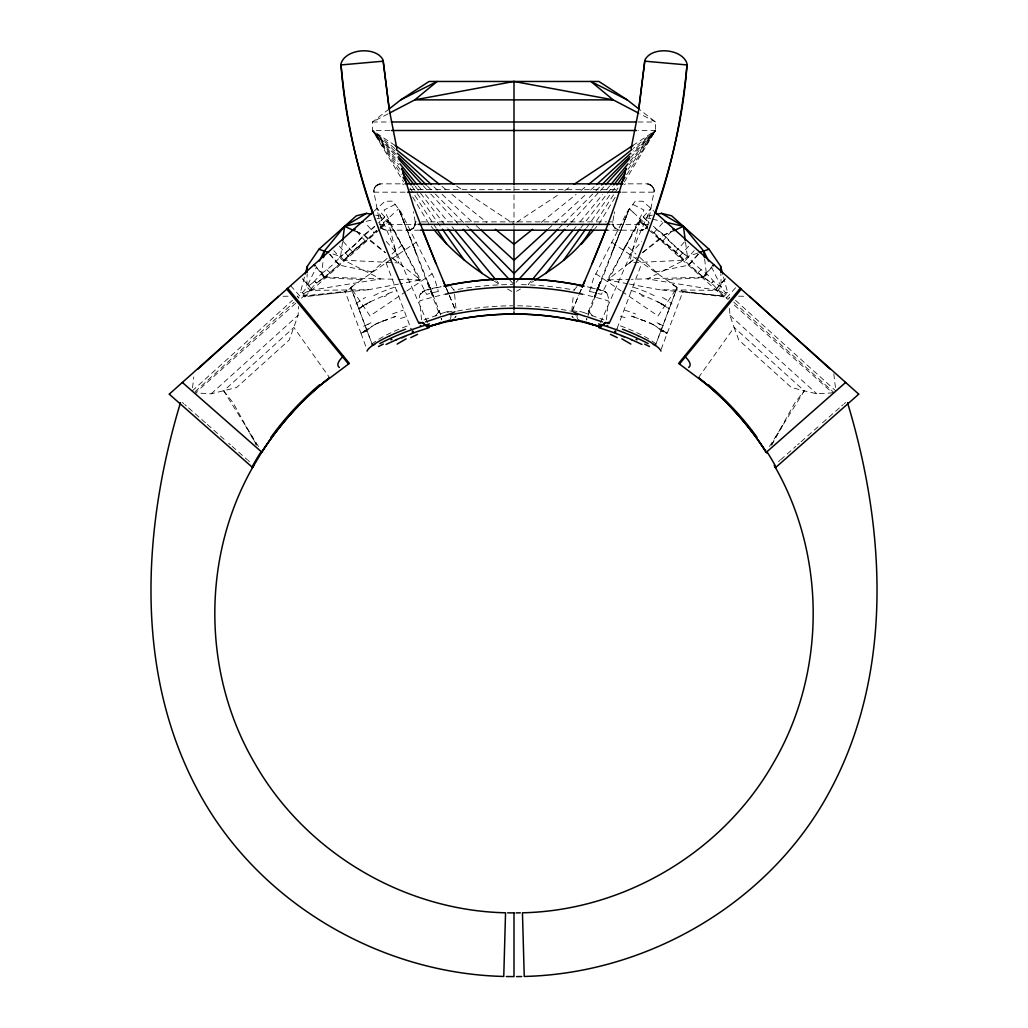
<?xml version="1.0" encoding="UTF-8"?>
<svg xmlns="http://www.w3.org/2000/svg" width="1028" height="1028" viewBox="0 0 1028 1028"><rect width="100%" height="100%" fill="white"/><g stroke="black" fill="none" stroke-linecap="round" stroke-linejoin="round"><path stroke-width="0.75" stroke-dasharray="5 3.75" d="M441.397 318.757L441.475 319.965L441.397 318.564M304.481 277.046L300.382 292.453L302.129 292.684A74.98 9.291 -75.1 0 0 306.819 286.671L307.141 274.116M302.129 292.684L303.748 293.995L304.301 296.848L345.202 291.875A50.141 2.557 -6.9 0 1 345.986 291.271L305.303 295.948L304.686 295.254M380.321 226.186L373.948 192.172C373.036 187.944 376.698 183.729 380.913 183.845L403.361 183.845M414.143 227.072L413.063 228.319L414.978 225.389L415.235 221.868L413.436 211.807M414.824 225.787L415.235 221.868L419.874 221.868M613.844 215.829L612.662 222.639L613.176 225.787L615.785 229L619.73 230.195M295.743 303.247L195.448 392.876L211.151 393.827L236.633 387.505L289.215 339.998L298.12 315.275L298.505 306.447M586.834 319.952L586.602 318.564M588.736 313.077L588.851 310.983M600.275 283.908L600.403 281.621L594.647 296.103M441.346 319.348L441.14 318.693M608.126 221.868L612.765 221.868L613.176 225.787M647.704 226.121L654.155 190.848M608.563 298.364L606.97 293.16L607.587 294.034M571.748 311.266L573.406 294.355M606.456 319.837L608.319 300.857L607.227 300.536A322.998 317.909 -4.6 0 0 584.367 294.638M192.532 387.826L193.817 376.942M313.72 281.955L321.648 273.448L323.345 259.095M415.171 224.708C415.325 218.9 415.929 226.044 413.706 227.651L411.123 229.591L408.347 230.195L413.063 228.319M342.478 242.222L340.589 256.512L336.169 261.266A89.397 43.009 -65.6 0 1 326.776 269.747L321.648 273.448M622.043 192.172L654.052 192.172L653.962 189.242L654.155 190.668M654.052 192.172C655.003 187.803 651.187 183.806 647.165 183.845L624.639 183.845M614.204 213.811L614.564 211.807M648.257 224.438L611.506 224.374M586.68 319.708L586.859 318.693M627.902 283.767L607.394 279.886L629.419 262.898L639.879 220.686A106.038 59.393 37.7 0 1 647.961 227.265M571.941 311.882L578.623 295.537M589.635 291.207L593.4 278.819L627.144 211.909L635.291 201.154L642.898 201.257L654.335 211.485M456.098 316.161L455.558 317.382M655.221 345.896L677.156 287.647L655.221 345.896L650.043 343.031M617.096 328.446L641.986 262.744M661.158 349.391L682.798 291.875A50.552 0.745 34.5 0 0 680.883 290.192M594.557 297.657L600.416 281.556L594.634 296.295M594.595 296.925L600.416 281.543L594.621 296.514M588.093 315.493L629.007 209.442L587.142 315.018M615.104 244.523L611.943 252.58L629.007 209.442L623.495 223.5M572.339 310.559L578.687 295.332M579.291 293.905L581.681 288.226M579.201 294.137L581.565 288.534M600.583 322.548L650.84 208.363L639.262 221.38L623.199 250.01M398.517 284.062L368.551 289.729L310.122 290.397L306.819 286.696L316.598 266.779M647.614 226.301L645.391 228.897L646.265 228.165M782.475 425.746L771.63 445.047M647.679 227.355A107.015 59.508 39 0 0 639.879 220.686L607.394 279.886L629.779 279.346M420.336 294.162L424.59 290.86A330.399 325.413 4.6 0 1 441.038 286.735C435.486 288.2 418.062 288.932 419.437 298.364M454.774 317.665L455.571 316.354M598.926 224.027L615.335 196.913M624.369 182.007L655.543 130.505L655.543 121.998L638.902 108.981M623.045 249.907L626.001 245.088L635.972 254.006M771.527 444.906L794.811 402.899L804.307 390.846L816.849 393.827L832.551 392.876L732.257 303.247M438.725 311.831L438.635 311.985A6.81 6.81 0 0 1 438.198 312.589L437.337 313.63M769.484 446.499L804.307 390.846L734.12 327.444L729.88 315.275L729.495 306.447M591.73 228.242L617.956 188.073M626.694 174.683L655.543 130.505L638.054 130.505M586.538 227.856L615.978 186.325M627.941 169.44L655.543 130.505L632.85 145.501M698.449 377.649L734.12 327.444L738.785 339.998L791.367 387.505L804.307 390.846M580.794 227.972L612.829 186.196M629.329 164.673L655.543 130.505L633.197 148.469M531.206 280.914L528.161 284.615L533.596 281.209M574.01 229.128L576.053 226.661M580.126 221.74L602.549 194.613M606.623 189.679L609.681 185.978M630.061 161.319L655.543 130.505L633.132 151.052M435.204 316.149L436.977 314.041M660.002 239.434A101.027 53.559 27.5 0 1 684.134 260.212L703.833 277.637L706.917 274.065L703.743 277.586L705.915 279.038A80.955 27.036 12.1 0 1 711.299 283.098L712.43 284.113A78.372 26.175 12.1 0 1 717.891 290.397A72.718 9.676 5.7 0 1 724.277 293.995L723.699 296.848L682.798 291.875A50.141 2.557 6.9 0 0 682.014 291.271L722.697 295.948L723.314 295.254M594.762 228.794L596.844 226.417M629.984 254.61L641.78 241.413M662.919 222.703L653.692 233.022L651.109 230.722M671.49 231.261L662.7 241.079L684.956 260.971L694.183 250.652M675.19 252.233L684.854 241.426M679.675 256.255L688.67 246.193M698.153 254.199L688.297 265.211L655.992 271.893M698.372 254.391L689.145 264.71L702.844 276.956L711.633 267.126M711.839 267.319L702.432 277.843L666.722 279.526M725.01 279.089L716.22 288.919L727.927 299.379L730.792 296.064L729.186 297.966M716.375 289.048L725.601 278.729M629.483 284.062L659.449 289.729L717.878 290.397L721.181 286.696L720.859 274.116M723.519 277.046L727.618 292.453L724.316 296.141L659.449 289.729M726.385 298.004L737.384 285.707M689.287 264.08L691.831 261.266L687.411 256.512A100.346 53.957 56.4 0 1 664.037 234.821A110.356 56.797 44.3 0 1 653.397 226.327M516.159 282.263L518.318 279.912M566.942 226.97L570.18 223.436M571.272 222.266L599.363 191.671M600.442 190.501L604.76 185.785M630.691 157.554L655.543 130.505L631.95 154.341M368.101 329.474L373.177 325.401A22.616 15.767 54.7 0 1 373.806 325.041L376.621 323.756M558.936 228.126L563.434 223.59M564.552 222.446L594.878 191.799M596.009 190.668L600.493 186.119M383.521 222.819L396.011 211.228M398.543 208.954L396.962 210.367M323.602 278.01L343.892 260.212A101.027 53.559 -27.5 0 1 367.998 239.434L368.332 239.177A107.015 59.508 -39 0 1 376.582 230.812M359.903 308.31L362.91 305.984M548.207 228.936L554.105 223.539M555.287 222.446L585.947 194.331M590.676 190L594.21 186.749M303.723 293.995A72.718 9.676 -5.7 0 1 310.135 290.397A78.372 26.175 -12.1 0 1 315.596 284.088L316.727 283.098A80.955 27.036 -12.1 0 1 322.034 279.076L324.257 277.586L321.147 273.988L324.167 277.637M192.159 390.948L292.479 300.33M194.999 391.719L294.149 302.168M298.814 297.966L297.208 296.064L300.073 299.379L311.78 288.919L302.99 279.089M211.151 393.827L298.12 315.275M258.516 446.499L223.693 390.846L293.879 327.444L329.551 377.649M698.166 272.497L701.225 269.747L706.352 273.448L714.666 282.289A78.077 26.317 71.8 0 0 721.181 286.696A74.98 9.291 75.1 0 0 725.884 292.71L727.618 292.453M373.665 211.485L385.102 201.257L392.709 201.154L400.856 211.909L434.6 278.819L438.365 291.207M376.89 230.722L374.308 233.022L365.081 222.703M380.309 227.663L388.121 220.686L420.606 279.886L400.098 283.767M304.301 296.848L379.152 229.951M380.219 229L388.738 221.38L377.135 208.388L427.417 322.548M370.376 273.358L388.34 257.308M392.028 254.006L401.999 245.088L388.738 221.38M778.581 461.598L779.944 460.39M780.586 459.837L795.865 446.345M797.561 444.841L799.321 443.299M801.108 441.719L820.73 424.41M822.503 422.829L839.401 407.923M841.675 405.919L843.281 404.505M844.271 403.631L845.581 402.475M313.45 282.199L313.411 282.225A78.089 26.317 -71.8 0 1 306.807 286.696M624.497 184.693L625.512 183.845M703.833 277.637L705.966 279.076A80.749 26.972 12.1 0 1 711.312 283.111L713.535 281.286L711.273 283.098M541.319 222.344L576.078 194.395M581.051 190.398L586.011 186.402M724.252 293.995L725.871 292.684M375.991 185.85L380.913 183.845C376.698 183.858 373.113 188.047 373.948 192.172L405.957 192.172M697.794 253.081L687.411 256.512L684.108 260.212L629.419 262.898L636.499 257.347M642.397 252.721L664.024 234.847L672.338 231.197M389.098 108.981L372.457 121.998L372.457 130.505L403.631 182.007M629.419 262.898L634.366 259.069M643.014 252.374L660.323 238.997L663.702 235.283L672.158 231.441M359.633 308.04L367.716 303.221M363.051 305.881L365.12 304.455M391.141 259.274L350.676 287.416L370.003 315.917L405.636 291.746M391.424 259.082L416.186 242.287M406.921 290.873L432.081 273.821M323.139 278.331L322.085 279.038A80.749 26.972 -12.1 0 0 316.688 283.111L314.465 281.286L316.727 283.098M516.673 222.266L559.399 194.022M564.745 190.501L571.414 186.081M576.978 286.606L574.099 290.037A324.013 318.911 -4.6 0 0 517.778 284.55M366.264 329.898L360.995 333.188L362.498 332.622L360.995 333.188L345.202 291.875A50.552 0.745 -34.5 0 1 347.117 290.192M516.57 291.245L520.438 289.035M372.779 345.896L350.844 287.647L372.779 345.896L377.957 343.031M423.613 291.207L422.431 291.875L424.59 290.86M365.75 304.095L367.549 303.183M387.98 113.89L372.457 121.998L389.946 121.998M367.716 303.093L370.144 301.962M369.425 302.232L370.504 301.769M370.144 301.859L388.327 293.777M395.189 204.418L384.061 210.033L426.581 294.342L438.403 291.335M424.089 319.914L444.597 312.409M376.968 323.602L382.917 321.109M376.801 323.679L378.561 322.818M375.773 324.026L360.969 333.175L366.842 349.391M362.91 332.455L364.13 331.941M363.861 332.057L367.073 330.746L364.696 331.71M382.326 321.276L383.315 320.954M382.724 321.121L394.893 316.675M383.11 320.954L384.318 320.479M385.95 319.862L387.62 319.245M393.583 317.112L395.677 316.393L394.623 316.74M409.517 230.079L412.061 229.09L408.27 230.195M379.666 183.961C375.965 184.577 373.318 188.509 373.948 192.172M445.085 312.268L448.362 311.42M642.333 230.118L643.374 229.886L641.305 230.195L645.327 228.936L641.305 230.195L608.512 230.195M366.238 221.303L375.528 219.144M377.07 218.784L384.806 216.985A108.634 57.375 -45.6 0 1 378.587 223.089M652.317 215.16L643.194 216.985A108.634 57.375 45.6 0 0 649.413 223.089M310.122 290.397L380.643 278.922L396.628 279.308M368.551 289.729L303.684 296.141L300.382 292.453M703.049 277.149L631.372 279.308M283.098 296.295L289.369 296.192M638.054 121.998L655.543 121.998L640.02 113.89M389.946 130.505L372.457 130.505L401.305 174.683M409.452 189.666L618.548 189.666M421.416 221.868L606.584 221.868M379.73 224.374L416.494 224.374M419.488 230.195L386.631 230.195L382.609 228.897L386.567 230.195L384.421 229.822L385.667 230.118M738.631 296.192L744.902 296.295M398.221 279.346L420.606 279.886L393.634 259.069M324.951 277.149L380.643 278.922L343.892 260.212L340.589 256.512L330.206 253.081M361.278 279.526L325.568 277.843L316.161 267.319M380.039 227.265A106.038 59.393 -37.7 0 1 388.109 220.686L398.581 262.898L343.892 260.212A100.513 54.047 -28.2 0 1 367.69 239.01A106.038 59.393 -37.7 0 1 376.209 230.67M648.334 183.961L652.446 186.299L653.962 189.255L650.878 184.95L647.087 183.845L652.009 185.85M717.878 290.397L647.357 278.922L684.108 260.212A100.513 54.047 28.2 0 0 660.31 239.01A106.038 59.393 37.7 0 0 651.791 230.67M375.683 215.16L384.806 216.985A110.356 56.797 -44.3 0 1 378.484 222.922M372.007 271.893L339.703 265.211L329.847 254.199M650.93 218.784L643.194 216.985A110.356 56.797 44.3 0 0 649.516 222.922M652.472 219.144L661.762 221.303M589.597 291.335L601.419 294.342L643.939 210.033L632.811 204.418M579.638 311.42L582.915 312.268M603.539 290.885L586.962 286.735A330.399 325.413 -4.6 0 1 603.41 290.847L606.918 293.108L603.41 290.86L605.569 291.875L604.387 291.207M583.403 312.409L603.911 319.914M618.483 230.079L613.857 227.072M631.526 316.11L633.903 316.92M631.796 316.2L634.417 317.112M633.634 316.868L642.05 319.862M640.38 319.245L641.228 319.554M641.009 319.541L654.193 325.041A22.616 15.767 -54.7 0 1 654.823 325.401L659.899 329.474M639.673 293.777L657.856 301.859M643.682 320.479L645.674 321.276M663.6 331.826L660.927 330.746L665.309 332.545M665.501 332.622L667.031 333.175L665.09 332.455M649.439 322.818L651.199 323.589M652.227 324.026L667.005 333.136L661.736 329.898M355.662 231.197L363.976 234.847L385.603 252.721M355.842 231.441L364.297 235.283L367.677 238.997L384.986 252.374M657.856 301.962L662.25 304.095M660.284 303.221L668.367 308.04M657.496 301.769L658.216 302.052M658.216 302.142L659.256 302.682M507.562 289.035L514 292.723M451.022 286.606L453.926 290.102A324.013 318.911 4.6 0 1 512.741 284.525M662.88 304.455L668.097 308.31M494.404 281.209L499.839 284.615L496.794 280.914M395.15 145.501L372.457 130.505L400.059 169.44M456.586 186.081L463.255 190.501M468.601 194.022L514 224.027M611.814 242.287L636.576 259.082M636.859 259.274L677.323 287.416L657.997 315.917L622.364 291.746M595.919 273.821L621.079 290.873M660.002 239.408L659.732 239.216A107.015 59.508 39 0 0 651.418 230.812M391.501 257.347L398.581 262.898M394.803 148.469L372.457 130.505L398.671 164.673M441.989 186.402L446.949 190.398M451.922 194.395L486.681 222.344M402.488 183.845L403.503 184.693M381.735 228.165L382.609 228.897L380.411 226.366M182.419 402.475L183.729 403.631M184.719 404.505L186.325 405.919M188.599 407.923L205.497 422.829M207.27 424.41L226.892 441.719M228.679 443.299L230.439 444.841M232.135 446.345L247.414 459.837M248.056 460.39L249.418 461.598M632.952 212.076L630.806 210.162M630.627 209.995L629.457 208.954M633.068 212.179L644.479 222.819M639.879 220.686L647.691 227.663M639.262 221.38L647.781 229M648.848 229.951L723.699 296.848M639.66 257.308L657.624 273.358M326.776 269.747L329.834 272.497M735.521 300.33L835.841 390.948M733.851 302.168L834.171 392.786M729.88 315.275L816.849 393.827M394.868 151.052L372.457 130.505L397.939 161.319M433.79 186.749L437.324 190M442.053 194.331L475.077 224.618M476.26 225.697L479.793 228.936M396.05 154.341L372.457 130.505L397.309 157.554M427.507 186.119L434.24 192.93M435.358 194.074L465.697 224.721M466.815 225.852L469.064 228.126M614.795 228.19L612.842 224.785L612.765 221.868M423.24 185.785L429.717 192.853M430.796 194.022L458.899 224.618M509.682 279.912L514 284.615M223.693 390.846L233.189 402.899L256.37 445.047M336.169 261.266L338.713 264.08M386.22 241.413L398.016 254.61M356.51 231.261L365.3 241.079L343.044 260.971L333.817 250.652M343.146 241.426L352.81 252.233M339.33 246.193L348.325 256.255M329.628 254.391L338.854 264.71L325.156 276.956L316.367 267.126M302.399 278.729L311.625 289.048M290.616 285.707L301.615 298.004M431.156 226.417L433.238 228.794M592.616 315.93L589.841 312.64A6.81 6.81 0 0 1 589.365 311.985L589.275 311.831M418.319 185.978L421.377 189.679M425.451 194.613L447.874 221.74M451.947 226.661L453.99 229.128M415.171 186.196L447.206 227.972M412.022 186.325L441.462 227.856M410.043 188.073L436.27 228.242M256.473 444.906L245.525 425.746M404.955 249.907L401.999 245.088L404.801 250.01M572.429 316.354L573.226 317.665M412.665 196.913L429.074 224.027M572.442 317.382L571.902 316.161M711.402 266.779L721.181 286.696M453.528 289.253L454.003 290.307M446.319 288.226L448.709 293.905M449.313 295.332L456.059 311.882M446.435 288.534L448.799 294.137M449.377 295.537L455.661 310.559M440.858 315.018L398.992 209.442L439.907 315.493M404.505 223.372L398.992 209.442L416.057 252.58L412.896 244.523M433.353 296.103L427.584 281.518L427.725 283.908M386.014 262.744L410.904 328.446M433.379 296.514L427.584 281.543L433.443 297.657M433.405 296.925L427.584 281.518L433.418 297.131M685.522 242.222L687.411 256.512A101.027 55.204 55.7 0 1 663.715 235.258A108.634 57.375 45.6 0 1 653.204 226.558M833.811 373.819L835.468 387.826M704.655 259.095L706.352 273.448M454.594 294.355L456.252 311.266M421.544 319.837L419.681 300.857L420.773 300.536A322.998 317.909 4.6 0 1 443.633 294.638M439.149 310.983L439.264 313.077M514 185.978L514 222.433M514 225.582L514 228.704M612.29 332.07A55.049 4.035 23.4 0 1 626.322 338.353M620.488 325.889A55.049 12.387 18.2 0 1 656.339 344.277M617.044 328.806A5.641 3.829 -71.7 0 1 616.839 329.256A5.641 3.752 -70.9 0 0 616.98 328.767M638.953 336.58A50.899 0.797 28.2 0 1 638.002 336.079M672.697 284.64A50.578 0.681 34.7 0 1 679.084 289.266M683.145 291.502A55.216 0.81 36.7 0 1 682.399 291.22M588.98 311.523A2.12 2.12 0 0 1 588.928 310.662M643.991 296.668A51.683 1.182 21.7 0 1 641.408 295.653M668.675 307.873A48.483 23.657 -20.2 0 1 669.331 308.426M624.806 310.225A52.698 18.517 13.9 0 1 635.51 313.964M660.092 329.178A20.714 12.542 -60.6 0 1 661.287 330.258M630.986 290.359A54.741 10.537 17.5 0 1 640.136 293.648M662.199 304.159A30.48 20.778 -42.4 0 1 662.829 304.506M668.084 308.323A30.005 17.977 -47.4 0 1 669.151 309.12M651.379 323.576A52.042 2.197 25.4 0 1 650.364 323.126M657.059 322.779A54.497 8.969 15.2 0 1 660.554 324.63M641.472 320.042A52.993 16.024 10.3 0 1 643.091 320.646M658.781 323.756A53.662 3.521 18 0 1 664.358 326.3M620.372 316.238A52.544 11.861 15.4 0 1 627.543 318.487M662.173 304.943A49.858 7.17 34.7 0 1 661.145 304.429M662.417 297.413A56.244 13.891 15.6 0 1 672.029 303.954M633.479 287.275A54.433 18.35 14.4 0 1 654.206 295.678M701.225 269.747A89.397 43.009 65.6 0 1 691.831 261.266M380.321 227.355A107.015 59.508 -39 0 1 388.121 220.686M374.796 226.558A108.634 57.375 -45.6 0 1 364.31 235.283A101.027 55.204 -55.7 0 1 340.589 256.55A100.346 53.957 -56.4 0 0 363.963 234.821A110.356 56.797 -44.3 0 0 374.603 226.327M401.678 338.353A55.049 4.035 -23.4 0 1 415.71 332.07M371.661 344.277A55.049 12.387 -18.2 0 1 407.512 325.889M410.956 328.806A5.641 3.829 71.7 0 0 411.161 329.256A5.641 3.752 70.9 0 1 411.02 328.767M389.998 336.079A50.899 0.797 -28.2 0 1 389.047 336.58M348.916 289.266A50.578 0.681 -34.7 0 1 355.302 284.64M345.601 291.22A55.216 0.81 -36.7 0 1 344.855 291.502M439.072 310.662A2.12 2.12 0 0 1 439.02 311.523M386.592 295.653A51.683 1.182 -21.7 0 1 384.009 296.668M358.669 308.426A48.483 23.657 20.2 0 1 359.325 307.873M392.49 313.964A52.698 18.517 -13.9 0 1 403.194 310.225M366.713 330.258A20.714 12.542 60.6 0 1 367.908 329.178M387.864 293.648A54.741 10.537 -17.5 0 1 397.014 290.359M365.171 304.506A30.48 20.778 42.4 0 1 365.801 304.159M358.849 309.12A30.005 17.977 47.4 0 1 359.916 308.323M377.636 323.126A52.042 2.197 -25.4 0 1 376.621 323.576M367.446 324.63A54.497 8.969 -15.2 0 1 370.941 322.779M384.909 320.646A52.993 16.024 -10.3 0 1 386.528 320.042M363.642 326.3A53.662 3.521 -18 0 1 369.219 323.756M400.457 318.487A52.544 11.861 -15.4 0 1 407.628 316.238M366.855 304.429A49.858 7.17 -34.7 0 1 365.827 304.943M355.971 303.954A56.244 13.891 -15.6 0 1 365.582 297.413M373.794 295.678A54.433 18.35 -14.4 0 1 394.521 287.275M517.637 305.779A303.196 298.416 -4.6 0 1 570.553 311.047M457.447 311.047A303.196 298.416 4.6 0 1 512.792 305.766M451.035 316.149A6.695 4.87 78.3 0 1 450.405 318.719M447.244 312.319A19.815 1.452 -16.6 0 1 455.777 311.047M577.595 318.719A6.695 4.87 -78.3 0 1 576.965 316.149M572.223 311.047A19.815 1.452 16.6 0 1 580.756 312.319M600.416 281.543L594.582 297.131L600.416 281.543M574.472 289.253L573.997 290.307L574.459 289.266"/><path stroke-width="1.5" d="M514.026 282.597L514 278.716A331.132 326.12 -4.6 0 1 582.131 285.707L579.368 285.681M514.013 311.767L514 313.99A295.91 291.04 -4.6 0 1 577.106 320.813L575.436 320.222M514.026 283.342L514.013 309.942M513.987 279.102L514 278.742A330.399 325.413 -4.6 0 1 584.2 286.131M307.192 272.548L307.359 266.252L318.963 249.226L356.395 215.777L366.559 213.349L371.121 214.248M340.949 63.903C345.125 48.624 376.325 45.849 383.123 60.151M323.524 257.501L324.283 251.128L344.573 226.34L366.559 213.349M342.684 240.629L344.573 226.34L363.141 222.022M638.928 108.133L644.749 61.179L645.687 61.256M631.063 148.829L638.645 110.086L644.749 61.179L687 64.931C682.399 114.956 672.415 164.608 655.748 212.051M305.303 273.962L307.359 266.252M180.478 402.68C142.661 527.865 134.154 671.091 197.427 789.735C256.229 901.158 378.433 973.439 503.759 976.459L505.545 912.8C403.194 910.538 304.661 851.685 254.314 762.519C201.861 672.633 201.629 555.531 253.775 465.44L253.441 465.144M626.193 168.386C615.207 209.237 598.707 248.288 582.156 287.133M644.877 60.151C651.675 45.849 682.875 48.624 687.051 63.903M440.806 322.265L439.868 323.088M605.171 231.467L592.102 263.605M582.285 286.812L584.688 281.119M609.578 322.445C647.923 241.079 680.69 155.498 687 64.931L686.614 64.892M319.387 261.086L324.283 251.128L328.729 252.592M605.762 322.278L603.012 325.246L598.9 326.377M261.382 452.757L252.58 467.509L169.247 394.174M261.176 453.078L261.909 451.934A299.379 299.302 -47.5 0 1 329.577 377.687A299.379 299.379 0 0 0 261.896 451.922M261.587 452.449L264.864 447.424M534.958 280.348C556.045 266.663 578.417 252.104 590.856 229.578M620.578 184.063L624.947 177.369M264.864 447.424L271.688 437.62M563.537 260.315L585.626 229.154M616.903 185.027L625.178 173.334M545.842 273.538L579.831 229.231M613.806 184.924L626.425 168.476M740.224 288.238L678.621 363.398L707.971 385.41M532.234 279.68L572.994 230.362M610.709 184.744L628.031 163.786M679.508 363.989L741.239 289.151M581.231 244.304L593.721 229.989M672.813 229.771L673.7 228.781M712.957 265.648L713.83 264.659M713.162 265.828L714.049 264.851M519.397 278.729L564.783 229.321M605.839 184.616L629.611 158.736M557.806 229.257L514 273.538L470.194 229.257M601.624 184.989L629.701 156.603M547.024 230.028L514 260.315L480.976 230.028M596.574 184.59L630.781 153.211M197.916 369.065L278.395 296.372M169.376 394.058L372.843 212.218M606.751 326.364L607.741 325.49M847.522 402.68C885.339 527.865 893.846 671.091 830.573 789.735C771.771 901.158 649.567 973.439 524.241 976.459L522.455 912.8C624.806 910.538 723.339 851.685 773.686 762.519C826.139 672.633 826.371 555.531 774.225 465.44L774.559 465.144M775.497 467.65L858.753 394.174M766.31 452.281L845.633 382.455M454.068 319.22L452.873 320.055M320.029 385.41L349.379 363.398L287.776 288.238M532.62 229.334L514 244.304L495.38 229.334M588.491 184.41L631.95 149.471M389.689 108.531L400.766 99.87L429.074 81.469L598.926 81.469L627.234 99.87L638.311 108.531M419.797 322.227L418.859 323.383L423.523 322.715A6.978 5.384 75.3 0 0 429.974 326.48M574.087 184.32L632.85 145.501M389.394 113.144L414.811 99.87L437.144 81.469L400.766 99.87M378.535 346.487L383.29 344.123M452.564 320.222L450.894 320.813A295.91 291.04 4.6 0 1 514 314.08A295.216 290.346 -4.6 0 1 597.448 325.94L598.412 326.159L596.471 325.67M673.558 230.812L683.427 226.34L703.717 251.128L708.613 261.086M427.173 327.315L431.567 325.76L429.755 326.184M412.061 331.98L413.089 331.607A5.641 3.752 70.9 0 1 412.729 331.234M699.271 252.592L709.037 249.226L720.641 266.252L722.697 273.962M431.259 325.748L436.72 324.244M431.477 325.683L432.171 325.555M434.497 324.771L437.632 323.781M437.581 323.794L439.097 323.319M439.033 323.332L440.999 322.741M429.1 326.377L429.768 326.184M442.104 322.419L445.291 321.52M422.238 322.278L425.746 325.632L430.552 325.94M431.914 325.568L432.852 325.298M432.775 325.323L434.793 324.758M445.111 321.558L450.727 320.068M430.424 325.979L430.488 325.966A295.216 290.346 4.6 0 1 514 314.105M436.604 324.27L437.979 323.91M438.082 323.871L441.063 323.113M656.879 214.248L661.441 213.349L671.605 215.777L709.037 249.226M627.234 99.87L590.856 81.469L613.189 99.87L514 81.469L414.811 99.87L613.189 99.87L638.606 113.144M389.072 108.133L383.251 61.179L341.026 64.931C345.575 114.969 355.598 164.608 372.252 212.051M383.148 61.179L389.355 110.086L396.936 148.829M341.116 64.918L341.039 64.931C347.271 155.498 380.103 241.079 418.422 322.445M520.335 912.838L516.107 912.89M521.684 976.523L516.557 976.587M391.539 121.998L636.461 121.998M391.539 130.505L636.461 130.505M404.968 183.845L623.032 183.845M407.563 192.172L620.437 192.172M418.1 224.374L609.9 224.374M420.324 230.195L607.676 230.195M514 912.903L507.665 912.838M506.316 976.523L514 976.6L514 912.915M448.696 285.694L445.934 285.681A331.132 326.12 4.6 0 1 514 278.691L514 278.755A330.399 325.413 4.6 0 0 443.8 286.131M664.859 222.022L683.427 226.34L685.316 240.629M604.837 322.805L609.141 323.383L608.203 322.227M586.937 323.113L588.324 323.46M577.273 320.068L578.687 320.428M604.682 322.766L604.477 322.715A6.978 5.384 -75.3 0 1 598.026 326.48M578.61 320.415L582.285 321.391M589.25 323.704L592.668 324.617M592.603 324.591L595.315 325.375M582.169 321.366L583.197 321.648M583.069 321.61L584.444 321.995M595.096 325.298L594.544 325.131M584.148 321.918L585.896 322.419M595.88 325.503L596.523 325.683M586.153 322.496L587.746 322.972M588.016 323.049L588.967 323.332M589.211 323.293L590.419 323.794M589.661 323.55L591.306 324.064M591.267 324.051L592.668 324.501M592.629 324.488L593.323 324.719M593.066 324.63L593.734 324.848M593.503 324.771L594.711 325.182M595.829 325.555L597.512 326.133M597.345 326.069L599.787 326.93M318.963 249.226L324.283 251.128M599.645 326.878L600.866 327.315M615.939 331.98L614.911 331.607A5.641 3.752 -70.9 0 0 615.271 331.234M344.573 226.34L354.442 230.812M644.71 344.123L649.465 346.487M575.127 320.055L573.932 319.22M661.441 213.349L683.427 226.34M434.279 229.989C450.611 250.151 470.888 266.92 493.042 280.348M395.15 145.501L453.913 184.32M396.05 149.471L439.509 184.41M261.793 452.127L182.367 382.455M420.259 325.49L421.249 326.364M655.157 212.218L858.624 394.058M749.605 296.372L830.084 369.065M397.219 153.211L431.426 184.59M398.299 156.603L426.376 184.989M398.389 158.736L422.161 184.616M463.217 229.321L508.603 278.729M354.3 228.781L355.187 229.771M314.17 264.659L315.043 265.648M313.951 264.851L314.838 265.828M399.969 163.786L417.291 184.744M455.006 230.362L495.766 279.68M286.761 289.151L348.492 363.989M401.575 168.476L414.194 184.924M448.169 229.231L482.158 273.538M757.829 439.714L763.136 447.424M402.822 173.334L411.097 185.027M442.374 229.154L464.463 260.315M763.136 447.424L766.207 452.127M403.053 177.369L407.422 184.063M437.144 229.578L446.769 244.304M766.824 453.078L766.091 451.934A299.379 299.302 47.5 0 0 698.423 377.687A299.379 299.379 0 0 1 765.988 451.922M774.611 466.082L775.009 466.789M422.829 231.467L445.844 287.133M443.312 281.119L445.715 286.812M435.898 263.605L413.641 206.589L401.807 168.386M586.718 323.023L586.538 322.291M703.717 251.128L704.476 257.501M720.641 266.252L720.808 272.548M514 81.469L514 184.397M514 230.272L514 279.86M621.811 338.829A86.056 3.187 29.7 0 1 630.871 344.072M684.558 356.202A86.056 16.551 20.7 0 1 688.644 367.459M631.231 339.613A85.864 18.71 19.9 0 1 641.909 344.444M599.08 327.791A86.301 22.796 18.9 0 1 631.655 339.664M598.527 323.936A86.236 25.019 18.7 0 1 648.154 343.532M622.428 329.166A55.088 10.113 18.7 0 1 660.953 351.113M637.052 339.805A52.454 0.745 26.6 0 1 636.101 339.343M610.465 334.357A55.088 1.298 25.6 0 1 617.224 337.608M615.297 331.299A5.641 3.829 -71.7 0 1 614.962 331.581M707.958 385.436A297.439 295.434 47.2 0 1 756.287 437.632M767.081 451.973A18.183 1.092 57.3 0 1 775.215 467.187M708.485 384.819A297.439 296.257 45.3 0 1 756.955 437.144M397.129 344.072A86.056 3.187 -29.7 0 1 406.188 338.829M339.356 367.459A86.056 16.551 -20.7 0 1 343.442 356.202M386.091 344.444A85.864 18.71 -19.9 0 1 396.769 339.613M396.345 339.664A86.301 22.796 -18.9 0 1 428.92 327.791M379.846 343.532A86.236 25.019 -18.7 0 1 429.473 323.936M367.047 351.113A55.088 10.113 -18.7 0 1 405.572 329.166M391.899 339.343A52.454 0.745 -26.6 0 1 390.948 339.805M410.776 337.608A55.088 1.298 -25.6 0 1 417.535 334.357M413.038 331.581A5.641 3.829 71.7 0 1 412.703 331.299M271.713 437.632A297.439 295.434 -47.2 0 1 320.042 385.436M252.785 467.187A18.183 1.092 -57.3 0 1 260.919 451.973M271.045 437.144A297.439 296.257 -45.3 0 1 319.515 384.819M577.62 314.902A302.091 297.323 -4.6 0 0 514 308.284A302.091 297.323 4.6 0 0 450.38 314.902M582.927 294.329A322.998 317.909 -4.6 0 0 514 287.043A322.998 317.909 4.6 0 0 445.073 294.329M449.21 320.363A6.695 4.87 78.3 0 1 448.786 320.71M579.214 320.71A6.695 4.87 -78.3 0 1 578.79 320.363M585.78 316.508A19.815 1.452 16.6 0 1 573.251 311.844M602.344 321.828A19.609 0.977 19.3 0 1 586.68 316.598M454.749 311.844A19.815 1.452 -16.6 0 1 442.22 316.508M441.32 316.598A19.609 0.977 -19.3 0 1 425.656 321.828"/></g></svg>
